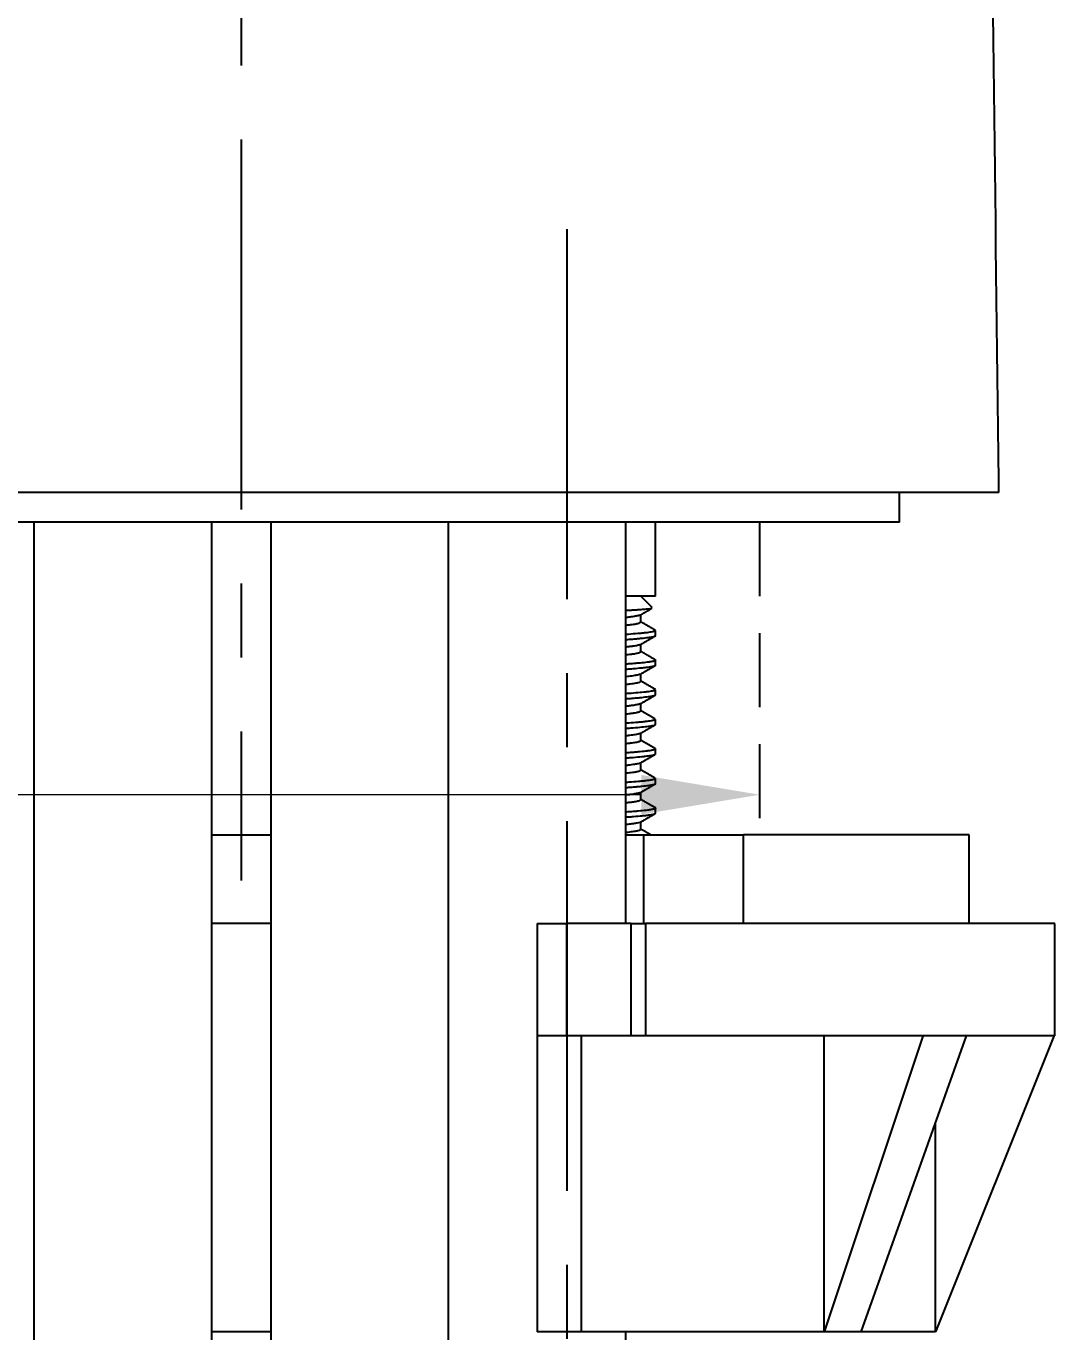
# Model space of a CAD drawing. Extents: x 0 to 790, y 0 to 579.
# Drawn here: x 203.06 to 237.84, y 229.59 to 273.71 of the extents above; entities that cross this region are included whole.
import ezdxf

# ---------------------------------------------------------------- set-up
doc = ezdxf.new("R2010")
doc.units = 0
doc.header["$LTSCALE"] = 10
doc.header["$MEASUREMENT"] = 0
doc.header["$PDMODE"] = 3
doc.header["$PDSIZE"] = -10
doc.linetypes.add('CENTER', pattern=[2, 1.25, -0.25, 0.25, -0.25])
doc.linetypes.add('HIDDEN', pattern=[0.375, 0.25, -0.125])
doc.layers.get('0').update_dxf_attribs({"linetype": 'CONTINUOUS'})
doc.layers.get('DEFPOINTS').update_dxf_attribs({"linetype": 'CONTINUOUS'})
doc.layers.add('1', color=7, linetype='CONTINUOUS')
doc.styles.add('Daelim Dimension', font='')
doc.styles.get('Daelim Dimension').set_extended_font_data('나눔고딕')
doc.dimstyles.new('DEFAULT', dxfattribs={"dimscale": 2, "dimtxt": 2, "dimasz": 2, "dimexe": 0, "dimexo": 2, "dimgap": 1, "dimtad": 1, "dimdec": 0, "dimzin": 9, "dimdsep": 46, "dimtxsty": 'Daelim Dimension', "dimcen": 0.5, "dimclrd": 5, "dimclre": 5, "dimclrt": 256, "dimadec": 1, "dimazin": 0, "dimtfac": 1, "dimtdec": 0, "dimtix": 1, "dimtmove": 0, "dimatfit": 3, "dimfxl": 1, "dimtolj": 1, "dimtzin": 1, "dimlwd": 9, "dimlwe": 9, "dimarcsym": 0})

# ---------------------------------------------------------------- blocks, each defined once
blk = doc.blocks.new('*D0')
at = {"color": 5, "lineweight": 9, "ltscale": 0.5, "transparency": 16777216}
for p, q in [((192.859, 247.741), (80.16, 247.741)), ((192.859, 247.617), (192.859, 247.741)), ((223.859, 247.741), (196.859, 247.741)), ((227.859, 247.672), (227.859, 247.741))]:
    blk.add_line(p, q, dxfattribs=at)
at = {"color": 5, "ltscale": 0.5, "transparency": 16777216}
for points in [[(196.859, 248.408), (196.859, 247.075), (192.859, 247.741)], [(223.859, 248.408), (223.859, 247.075), (227.859, 247.741)]]:
    blk.add_solid(points, dxfattribs=at)
at = {"layer": 'DEFPOINTS', "color": 0, "ltscale": 0.5, "transparency": 16777216}
for p in [(192.859, 251.617), (227.859, 251.672), (227.859, 247.741)]:
    blk.add_point(p, dxfattribs=at)
at = {"color": 7, "lineweight": -3, "ltscale": 0.5, "transparency": 16777216, "insert": (124.348, 256.379), "char_height": 10, "attachment_point": 5, "style": 'Daelim Dimension'}
blk.add_mtext('\\A1;설치구멍 %%C35', dxfattribs=at)

msp = doc.modelspace()

# ---------------------------------------------------------------- linework, layer by layer
at = {"color": 1, "linetype": 'CENTER'}
msp.add_line((221.338, 266.851), (221.338, 193.954), dxfattribs=at)
at = {"color": 7, "linetype": 'HIDDEN', "lineweight": -3}
msp.add_line((227.859, 256.954), (227.859, 246.39), dxfattribs=at)
at = {"color": 1, "linetype": 'CENTER'}
msp.add_open_spline([(210.338, 389.881), (210.338, 285.422), (210.338, 271.688), (210.338, 244.842)], degree=3, dxfattribs=at)
at = {"layer": '1', "color": 7, "linetype": 'Continuous', "lineweight": -3}
for p, q in [((232.588, 256.954), (232.588, 257.954)), ((232.588, 256.954), (188.088, 256.954)), ((203.338, 225.01), (203.338, 256.953)), ((209.338, 225.01), (209.338, 256.953)), ((211.337, 256.953), (211.337, 225.01)), ((217.337, 225.01), (217.337, 256.953)), ((223.337, 243.39), (223.337, 256.953)), ((224.338, 254.454), (224.338, 256.954)), ((224.338, 254.454), (223.337, 254.454)), ((224.225, 254.067), (223.838, 254.454)), ((223.838, 253.577), (223.838, 253.822)), ((224.234, 254.055), (224.233, 254.058)), ((224.338, 253.119), (224.338, 253.287)), ((223.838, 252.576), (223.838, 252.822)), ((224.338, 252.12), (224.338, 252.288)), ((223.838, 251.577), (223.838, 251.822)), ((224.338, 251.12), (224.338, 251.287)), ((223.838, 250.576), (223.838, 250.822)), ((224.338, 250.119), (224.338, 250.288)), ((223.838, 249.576), (223.838, 249.822)), ((224.338, 249.12), (224.338, 249.288)), ((223.838, 248.577), (223.838, 248.822)), ((224.338, 248.119), (224.338, 248.287)), ((223.838, 247.576), (223.838, 247.822)), ((224.338, 247.12), (224.338, 247.288)), ((223.838, 246.577), (223.838, 246.822)), ((209.338, 246.39), (210.438, 246.39)), ((210.438, 246.39), (211.337, 246.39)), ((223.337, 246.39), (223.938, 246.39)), ((223.938, 246.39), (227.315, 246.39)), ((223.938, 246.39), (223.938, 243.39)), ((234.938, 246.39), (227.315, 246.39)), ((227.315, 243.39), (227.315, 246.39)), ((234.938, 243.39), (234.938, 246.39)), ((210.438, 243.39), (209.338, 243.39)), ((211.337, 243.39), (210.438, 243.39)), ((220.338, 243.39), (221.338, 243.39)), ((220.338, 243.39), (220.338, 239.59)), ((223.5, 243.39), (221.338, 243.39)), ((221.338, 239.59), (221.338, 243.39)), ((223.5, 243.39), (223.997, 243.39)), ((223.5, 243.39), (223.5, 239.59)), ((237.838, 243.39), (223.997, 243.39)), ((223.997, 243.39), (223.997, 239.59)), ((237.838, 239.59), (237.838, 243.39)), ((220.338, 239.59), (220.338, 229.59)), ((221.338, 239.59), (220.338, 239.59)), ((223.5, 239.59), (221.338, 239.59)), ((221.826, 239.59), (221.826, 229.59)), ((223.997, 239.59), (223.5, 239.59)), ((233.368, 239.59), (223.997, 239.59)), ((230.035, 229.59), (230.035, 239.59)), ((233.369, 239.587), (230.035, 229.59)), ((231.285, 229.59), (234.851, 239.59)), ((234.851, 239.59), (233.388, 239.59)), ((237.798, 239.588), (233.804, 229.59)), ((237.797, 239.59), (234.851, 239.59)), ((237.799, 239.59), (237.797, 239.585)), ((237.838, 239.59), (237.799, 239.59)), ((233.804, 229.59), (233.804, 236.654)), ((210.338, 229.59), (209.338, 229.59)), ((211.337, 229.59), (210.338, 229.59)), ((221.826, 229.59), (220.338, 229.59)), ((230.035, 229.59), (221.826, 229.59)), ((223.337, 225.01), (223.337, 229.59)), ((231.285, 229.59), (230.035, 229.59)), ((233.804, 229.59), (231.285, 229.59))]:
    msp.add_line(p, q, dxfattribs=at)
msp.add_ellipse((210.627, 171.704), major_axis=(24.353, 67.843), ratio=0.178771, start_param=0.117636, end_param=0.118985, dxfattribs=at)
for points, degree in [([(235.939, 258.356), (235.72, 277.041), (235.502, 295.726), (235.284, 314.411)], 3), ([(235.943, 257.954), (235.94, 258.203), (235.938, 258.453)], 2), ([(223.814, 253.809), (224.01, 253.922), (224.206, 254.036)], 2), ([(224.334, 253.297), (224.086, 253.441), (223.838, 253.585)], 2), ([(223.82, 252.812), (224.078, 252.961), (224.335, 253.111)], 2), ([(224.33, 252.299), (224.084, 252.442), (223.838, 252.585)], 2), ([(223.816, 251.809), (224.073, 251.959), (224.33, 252.108)], 2), ([(224.335, 251.297), (224.086, 251.441), (223.838, 251.585)], 2), ([(223.819, 250.811), (224.076, 250.961), (224.334, 251.11)], 2), ([(224.329, 250.3), (224.083, 250.442), (223.838, 250.585)], 2), ([(223.818, 249.811), (224.075, 249.96), (224.332, 250.109)], 2), ([(224.335, 249.297), (224.086, 249.441), (223.838, 249.585)], 2), ([(223.817, 248.81), (224.075, 248.96), (224.332, 249.109)], 2), ([(224.33, 248.3), (224.083, 248.442), (223.838, 248.585)], 2), ([(223.82, 247.812), (224.077, 247.961), (224.334, 248.11)], 2), ([(224.335, 247.297), (224.086, 247.441), (223.838, 247.585)], 2), ([(223.815, 246.809), (224.072, 246.958), (224.33, 247.108)], 2), ([(224.175, 246.39), (224.006, 246.487), (223.838, 246.585)], 2)]:
    msp.add_open_spline(points, degree=degree, dxfattribs=at)
for points, knots in [([(210.338, 257.954), (209.915, 257.954), (209.073, 257.954), (208.238, 257.954), (206.991, 257.954), (206.166, 257.954), (204.53, 257.954), (203.719, 257.954), (202.714, 257.954), (202.413, 257.954), (202.113, 257.954), (201.913, 257.954), (201.814, 257.954), (201.316, 257.954), (200.531, 257.954), (199.384, 257.954), (198.64, 257.954), (197.537, 257.954), (196.822, 257.954), (195.778, 257.954), (195.435, 257.954), (194.929, 257.954), (194.761, 257.954), (194.511, 257.954), (194.429, 257.954), (194.263, 257.954), (194.181, 257.954), (193.447, 257.954), (192.826, 257.954), (191.646, 257.954), (191.086, 257.954), (190.028, 257.954), (189.529, 257.954), (188.944, 257.954), (188.829, 257.954), (188.659, 257.954), (188.603, 257.954), (188.492, 257.954), (188.218, 257.954), (187.959, 257.954), (187.366, 257.954), (187.009, 257.954), (186.37, 257.954), (186.088, 257.954), (185.723, 257.954), (185.61, 257.954), (185.456, 257.954), (185.408, 257.954), (185.315, 257.954), (185.271, 257.954), (185.064, 257.954), (184.94, 257.954), (184.816, 257.954), (184.753, 257.954), (184.732, 257.954), (184.732, 257.954)], [0, 0, 0, 0, 0.03125, 0.0625, 0.0625, 0.125, 0.125, 0.1875, 0.1875, 0.203125, 0.210938, 0.210938, 0.21875, 0.21875, 0.25, 0.28125, 0.3125, 0.3125, 0.375, 0.375, 0.40625, 0.40625, 0.421875, 0.421875, 0.429688, 0.429688, 0.4375, 0.4375, 0.5, 0.5, 0.5625, 0.5625, 0.625, 0.625, 0.640625, 0.640625, 0.648437, 0.648437, 0.65625, 0.6875, 0.6875, 0.75, 0.75, 0.8125, 0.8125, 0.84375, 0.84375, 0.859375, 0.859375, 0.875, 0.875, 0.9375, 0.9375, 0.96875, 1, 1, 1, 1]), ([(235.943, 257.954), (235.943, 257.954), (235.922, 257.954), (235.86, 257.954), (235.736, 257.954), (235.613, 257.954), (235.289, 257.954), (235.086, 257.954), (234.782, 257.954), (234.687, 257.954), (234.586, 257.954), (234.518, 257.954), (234.483, 257.954), (234.305, 257.954), (234.003, 257.954), (233.494, 257.954), (233.118, 257.954), (232.529, 257.954), (232.1, 257.954), (231.404, 257.954), (231.163, 257.954), (230.788, 257.954), (230.661, 257.954), (230.466, 257.954), (230.401, 257.954), (230.269, 257.954), (230.203, 257.954), (229.601, 257.954), (229.039, 257.954), (227.859, 257.954), (227.241, 257.954), (225.952, 257.954), (225.281, 257.954), (224.407, 257.954), (224.231, 257.954), (223.963, 257.954), (223.874, 257.954), (223.694, 257.954), (223.244, 257.954), (222.787, 257.954), (221.68, 257.954), (220.926, 257.954), (219.387, 257.954), (218.602, 257.954), (217.401, 257.954), (216.996, 257.954), (216.384, 257.954), (216.179, 257.954), (215.767, 257.954), (215.56, 257.954), (214.527, 257.954), (213.695, 257.954), (212.441, 257.954), (211.603, 257.954), (210.76, 257.954), (210.338, 257.954)], [0, 0, 0, 0, 0.031321, 0.062569, 0.062569, 0.125064, 0.125064, 0.18756, 0.18756, 0.203184, 0.210995, 0.210995, 0.218807, 0.218807, 0.250055, 0.281303, 0.312551, 0.312551, 0.375046, 0.375046, 0.406294, 0.406294, 0.421917, 0.421917, 0.429729, 0.429729, 0.437541, 0.437541, 0.500037, 0.500037, 0.562532, 0.562532, 0.625028, 0.625028, 0.640651, 0.640651, 0.648463, 0.648463, 0.656275, 0.687523, 0.687523, 0.750018, 0.750018, 0.812514, 0.812514, 0.843761, 0.843761, 0.859385, 0.859385, 0.875009, 0.875009, 0.937505, 0.937505, 0.968752, 1, 1, 1, 1]), ([(223.819, 253.811), (223.813, 253.808), (223.804, 253.805), (223.769, 253.793), (223.734, 253.785), (223.675, 253.774), (223.663, 253.772), (223.636, 253.768), (223.623, 253.766), (223.579, 253.759), (223.548, 253.755), (223.467, 253.744), (223.415, 253.737), (223.358, 253.731)], [0, 0, 0, 0, 0.126287, 0.126287, 0.448453, 0.448453, 0.528994, 0.528994, 0.609535, 0.609535, 0.770618, 0.770618, 1, 1, 1, 1]), ([(223.363, 253.976), (223.403, 253.978), (223.442, 253.98), (223.504, 253.983), (223.527, 253.984), (223.573, 253.986), (223.596, 253.988), (223.661, 253.992), (223.703, 253.994), (223.821, 254.002), (223.89, 254.007), (223.981, 254.014), (224.009, 254.017), (224.048, 254.02), (224.061, 254.021), (224.084, 254.024), (224.095, 254.025), (224.148, 254.031), (224.179, 254.036), (224.212, 254.043), (224.221, 254.045), (224.227, 254.048)], [0, 0, 0, 0, 0.080736, 0.080736, 0.131323, 0.131323, 0.18191, 0.18191, 0.283084, 0.283084, 0.485431, 0.485431, 0.586604, 0.586604, 0.637191, 0.637191, 0.687778, 0.687778, 0.890125, 0.890125, 1, 1, 1, 1]), ([(224.338, 253.288), (224.338, 253.28), (224.325, 253.271), (224.294, 253.26), (224.286, 253.258), (224.27, 253.253), (224.262, 253.251), (224.233, 253.244), (224.211, 253.24), (224.135, 253.227), (224.073, 253.218), (223.979, 253.208), (223.96, 253.206), (223.93, 253.202), (223.919, 253.201), (223.898, 253.199), (223.845, 253.194), (223.788, 253.189), (223.644, 253.177), (223.538, 253.169), (223.395, 253.158), (223.368, 253.156), (223.34, 253.154)], [0, 0, 0, 0, 0.188651, 0.188651, 0.23658, 0.23658, 0.28451, 0.28451, 0.380369, 0.380369, 0.572086, 0.572086, 0.620016, 0.620016, 0.64398, 0.64398, 0.667945, 0.763804, 0.763804, 0.955522, 0.955522, 1, 1, 1, 1]), ([(223.355, 253.475), (223.406, 253.481), (223.454, 253.486), (223.566, 253.5), (223.625, 253.508), (223.686, 253.519), (223.698, 253.522), (223.72, 253.526), (223.73, 253.528), (223.758, 253.535), (223.774, 253.54), (223.815, 253.553), (223.831, 253.562), (223.837, 253.573), (223.837, 253.575), (223.838, 253.576)], [0, 0, 0, 0, 0.166667, 0.166667, 0.427085, 0.427085, 0.492189, 0.492189, 0.557293, 0.557293, 0.687502, 0.687502, 0.947919, 0.947919, 1, 1, 1, 1]), ([(223.361, 252.987), (223.377, 252.988), (223.392, 252.99), (223.466, 252.995), (223.522, 252.999), (223.602, 253.006), (223.629, 253.008), (223.68, 253.012), (223.705, 253.015), (223.779, 253.021), (223.825, 253.026), (223.954, 253.039), (224.029, 253.048), (224.109, 253.059), (224.124, 253.061), (224.153, 253.065), (224.167, 253.067), (224.206, 253.073), (224.228, 253.077), (224.287, 253.09), (224.313, 253.098), (224.334, 253.11), (224.337, 253.114), (224.338, 253.119), (224.338, 253.119), (224.338, 253.119)], [0, 0, 0, 0, 0.025621, 0.025621, 0.12267, 0.12267, 0.171195, 0.171195, 0.219719, 0.219719, 0.316769, 0.316769, 0.510867, 0.510867, 0.559392, 0.559392, 0.607916, 0.607916, 0.704966, 0.704966, 0.899064, 0.899064, 0.996113, 0.996113, 1, 1, 1, 1]), ([(223.824, 252.814), (223.821, 252.812), (223.818, 252.811), (223.81, 252.807), (223.805, 252.805), (223.793, 252.801), (223.786, 252.799), (223.764, 252.793), (223.746, 252.788), (223.686, 252.776), (223.635, 252.767), (223.559, 252.756), (223.543, 252.754), (223.51, 252.75), (223.493, 252.747), (223.439, 252.741), (223.401, 252.736), (223.36, 252.731), (223.359, 252.731), (223.357, 252.731)], [0, 0, 0, 0, 0.057497, 0.057497, 0.135622, 0.135622, 0.213748, 0.213748, 0.369998, 0.369998, 0.682499, 0.682499, 0.760624, 0.760624, 0.838749, 0.838749, 0.995, 0.995, 1, 1, 1, 1]), ([(223.363, 252.476), (223.401, 252.48), (223.455, 252.486), (223.506, 252.492), (223.539, 252.497), (223.555, 252.499), (223.632, 252.509), (223.683, 252.518), (223.744, 252.531), (223.77, 252.538), (223.791, 252.545), (223.803, 252.55), (223.809, 252.552), (223.829, 252.562), (223.837, 252.569), (223.838, 252.576)], [0, 0, 0, 0, 0.125, 0.190651, 0.190651, 0.256302, 0.256302, 0.518906, 0.518906, 0.650208, 0.715859, 0.715859, 0.78151, 0.78151, 1, 1, 1, 1]), ([(223.339, 251.986), (223.363, 251.987), (223.387, 251.989), (223.47, 251.995), (223.526, 252), (223.687, 252.013), (223.783, 252.022), (223.912, 252.035), (223.953, 252.039), (224.01, 252.046), (224.028, 252.048), (224.063, 252.053), (224.08, 252.055), (224.159, 252.065), (224.21, 252.074), (224.268, 252.086), (224.284, 252.09), (224.304, 252.096), (224.31, 252.098), (224.32, 252.102), (224.324, 252.104), (224.334, 252.11), (224.337, 252.114), (224.338, 252.118)], [0, 0, 0, 0, 0.039352, 0.039352, 0.135802, 0.135802, 0.328703, 0.328703, 0.425153, 0.425153, 0.473378, 0.473378, 0.521603, 0.521603, 0.714504, 0.714504, 0.810954, 0.810954, 0.85918, 0.85918, 0.907405, 0.907405, 1, 1, 1, 1]), ([(224.323, 252.304), (224.324, 252.303), (224.326, 252.302), (224.33, 252.299), (224.333, 252.297), (224.336, 252.293), (224.337, 252.291), (224.338, 252.28), (224.326, 252.271), (224.276, 252.253), (224.238, 252.244), (224.175, 252.233), (224.161, 252.231), (224.133, 252.227), (224.118, 252.225), (224.071, 252.218), (224.037, 252.214), (223.926, 252.202), (223.841, 252.193), (223.72, 252.183), (223.695, 252.181), (223.644, 252.177), (223.618, 252.175), (223.538, 252.169), (223.482, 252.165), (223.404, 252.159), (223.384, 252.157), (223.363, 252.156)], [0, 0, 0, 0, 0.014585, 0.014585, 0.057988, 0.057988, 0.10139, 0.10139, 0.275001, 0.275001, 0.448612, 0.448612, 0.492015, 0.492015, 0.535417, 0.535417, 0.622223, 0.622223, 0.795834, 0.795834, 0.839236, 0.839236, 0.882639, 0.882639, 0.969445, 0.969445, 1, 1, 1, 1]), ([(223.332, 251.473), (223.351, 251.475), (223.369, 251.477), (223.406, 251.481), (223.425, 251.483), (223.517, 251.493), (223.581, 251.502), (223.661, 251.515), (223.686, 251.519), (223.718, 251.526), (223.729, 251.528), (223.748, 251.533), (223.757, 251.535), (223.798, 251.546), (223.819, 251.555), (223.835, 251.568), (223.837, 251.572), (223.838, 251.576)], [0, 0, 0, 0, 0.056403, 0.056403, 0.11992, 0.11992, 0.373986, 0.373986, 0.501019, 0.501019, 0.564536, 0.564536, 0.628052, 0.628052, 0.882119, 0.882119, 1, 1, 1, 1]), ([(223.821, 251.812), (223.808, 251.806), (223.788, 251.799), (223.744, 251.788), (223.724, 251.784), (223.691, 251.777), (223.679, 251.775), (223.654, 251.771), (223.641, 251.769), (223.572, 251.758), (223.507, 251.749), (223.404, 251.736), (223.374, 251.733), (223.343, 251.729)], [0, 0, 0, 0, 0.254998, 0.254998, 0.411248, 0.411248, 0.489373, 0.489373, 0.567498, 0.567498, 0.879999, 0.879999, 1, 1, 1, 1]), ([(224.338, 251.288), (224.337, 251.284), (224.334, 251.28), (224.326, 251.274), (224.322, 251.272), (224.313, 251.267), (224.308, 251.265), (224.276, 251.254), (224.239, 251.245), (224.164, 251.231), (224.136, 251.227), (224.089, 251.221), (224.065, 251.218), (224.038, 251.214), (224.02, 251.212), (224.011, 251.211), (223.927, 251.202), (223.842, 251.194), (223.651, 251.177), (223.545, 251.169), (223.399, 251.158), (223.37, 251.156), (223.34, 251.154)], [0, 0, 0, 0, 0.084105, 0.084105, 0.13233, 0.13233, 0.180556, 0.180556, 0.373457, 0.373457, 0.469908, 0.469908, 0.518133, 0.542245, 0.542245, 0.566358, 0.566358, 0.759259, 0.759259, 0.952161, 0.952161, 1, 1, 1, 1]), ([(223.352, 250.987), (223.373, 250.988), (223.394, 250.99), (223.473, 250.995), (223.529, 251), (223.635, 251.009), (223.686, 251.013), (223.759, 251.02), (223.783, 251.022), (223.829, 251.026), (223.851, 251.029), (223.959, 251.04), (224.034, 251.049), (224.128, 251.061), (224.157, 251.065), (224.195, 251.072), (224.207, 251.074), (224.23, 251.078), (224.24, 251.08), (224.289, 251.09), (224.315, 251.098), (224.334, 251.11), (224.337, 251.115), (224.338, 251.119), (224.338, 251.119), (224.338, 251.119)], [0, 0, 0, 0, 0.034722, 0.034722, 0.131173, 0.131173, 0.227623, 0.227623, 0.275849, 0.275849, 0.324074, 0.324074, 0.516975, 0.516975, 0.613426, 0.613426, 0.661651, 0.661651, 0.709877, 0.709877, 0.902778, 0.902778, 0.999229, 0.999229, 1, 1, 1, 1]), ([(223.823, 250.813), (223.822, 250.813), (223.821, 250.813), (223.817, 250.81), (223.812, 250.808), (223.801, 250.804), (223.795, 250.802), (223.761, 250.791), (223.723, 250.783), (223.651, 250.77), (223.624, 250.766), (223.58, 250.759), (223.564, 250.757), (223.532, 250.752), (223.515, 250.75), (223.455, 250.742), (223.408, 250.737), (223.359, 250.731)], [0, 0, 0, 0, 0.013886, 0.013886, 0.092801, 0.092801, 0.171715, 0.171715, 0.487372, 0.487372, 0.6452, 0.6452, 0.724115, 0.724115, 0.803029, 0.803029, 1, 1, 1, 1]), ([(224.338, 250.288), (224.338, 250.28), (224.326, 250.272), (224.29, 250.258), (224.274, 250.254), (224.251, 250.248), (224.246, 250.247), (224.236, 250.245), (224.231, 250.244), (224.214, 250.24), (224.202, 250.238), (224.14, 250.227), (224.078, 250.219), (223.968, 250.206), (223.928, 250.202), (223.864, 250.196), (223.842, 250.194), (223.796, 250.19), (223.773, 250.188), (223.652, 250.178), (223.547, 250.169), (223.406, 250.159), (223.38, 250.157), (223.353, 250.155)], [0, 0, 0, 0, 0.185183, 0.185183, 0.281634, 0.281634, 0.305746, 0.305746, 0.329859, 0.329859, 0.378084, 0.378084, 0.570986, 0.570986, 0.667437, 0.667437, 0.715663, 0.715663, 0.763888, 0.763888, 0.95679, 0.95679, 1, 1, 1, 1]), ([(223.365, 250.476), (223.421, 250.482), (223.473, 250.488), (223.537, 250.496), (223.553, 250.499), (223.584, 250.503), (223.599, 250.505), (223.642, 250.511), (223.668, 250.516), (223.737, 250.529), (223.772, 250.538), (223.809, 250.552), (223.818, 250.556), (223.832, 250.565), (223.836, 250.57), (223.837, 250.575), (223.838, 250.576), (223.838, 250.577)], [0, 0, 0, 0, 0.186975, 0.186975, 0.252627, 0.252627, 0.318278, 0.318278, 0.449581, 0.449581, 0.712187, 0.712187, 0.843491, 0.843491, 0.974794, 0.974794, 1, 1, 1, 1]), ([(223.823, 249.813), (223.819, 249.811), (223.815, 249.809), (223.8, 249.803), (223.787, 249.799), (223.764, 249.793), (223.755, 249.791), (223.737, 249.786), (223.727, 249.784), (223.674, 249.774), (223.621, 249.765), (223.528, 249.752), (223.477, 249.745), (223.421, 249.738), (223.383, 249.734), (223.363, 249.732), (223.343, 249.73)], [0, 0, 0, 0, 0.074258, 0.074258, 0.228961, 0.228961, 0.306312, 0.306312, 0.383664, 0.383664, 0.69307, 0.69307, 0.847772, 0.925124, 0.925124, 1, 1, 1, 1]), ([(223.351, 249.987), (223.374, 249.988), (223.396, 249.99), (223.447, 249.994), (223.475, 249.996), (223.531, 250), (223.559, 250.002), (223.693, 250.013), (223.886, 250.031), (224.035, 250.049), (224.162, 250.066), (224.213, 250.074), (224.289, 250.09), (224.315, 250.098), (224.331, 250.109), (224.334, 250.111), (224.337, 250.115), (224.337, 250.116), (224.338, 250.118)], [0, 0, 0, 0, 0.036491, 0.036491, 0.085016, 0.085016, 0.133541, 0.133541, 0.327641, 0.521741, 0.521741, 0.715841, 0.715841, 0.909941, 0.909941, 0.958466, 0.958466, 1, 1, 1, 1]), ([(223.35, 249.475), (223.361, 249.476), (223.373, 249.477), (223.404, 249.481), (223.423, 249.483), (223.46, 249.487), (223.478, 249.489), (223.53, 249.495), (223.562, 249.5), (223.65, 249.512), (223.699, 249.521), (223.747, 249.532), (223.756, 249.535), (223.772, 249.539), (223.78, 249.541), (223.8, 249.548), (223.811, 249.553), (223.831, 249.564), (223.837, 249.57), (223.838, 249.577)], [0, 0, 0, 0, 0.03719, 0.03719, 0.101756, 0.101756, 0.166322, 0.166322, 0.295454, 0.295454, 0.553717, 0.553717, 0.618283, 0.618283, 0.682849, 0.682849, 0.811981, 0.811981, 1, 1, 1, 1]), ([(223.341, 248.986), (223.369, 248.988), (223.396, 248.99), (223.48, 248.996), (223.536, 249), (223.695, 249.013), (223.791, 249.022), (223.899, 249.034), (223.92, 249.036), (223.96, 249.04), (223.979, 249.042), (224.035, 249.049), (224.069, 249.053), (224.163, 249.066), (224.214, 249.074), (224.262, 249.084), (224.27, 249.086), (224.286, 249.091), (224.294, 249.093), (224.313, 249.099), (224.331, 249.107), (224.338, 249.115), (224.338, 249.119)], [0, 0, 0, 0, 0.043712, 0.043712, 0.139571, 0.139571, 0.331289, 0.331289, 0.379219, 0.379219, 0.427149, 0.427149, 0.523008, 0.523008, 0.714726, 0.714726, 0.762656, 0.762656, 0.810585, 0.810585, 0.906445, 1, 1, 1, 1]), ([(224.338, 249.288), (224.337, 249.286), (224.337, 249.284), (224.335, 249.281), (224.333, 249.279), (224.331, 249.278), (224.324, 249.272), (224.315, 249.268), (224.278, 249.254), (224.241, 249.245), (224.167, 249.232), (224.139, 249.228), (224.092, 249.221), (224.076, 249.219), (224.042, 249.215), (224.024, 249.213), (223.932, 249.202), (223.848, 249.194), (223.705, 249.182), (223.654, 249.178), (223.575, 249.172), (223.547, 249.17), (223.492, 249.165), (223.463, 249.163), (223.408, 249.159), (223.381, 249.157), (223.353, 249.155)], [0, 0, 0, 0, 0.032995, 0.057257, 0.057257, 0.081519, 0.081519, 0.178569, 0.178569, 0.372669, 0.372669, 0.469719, 0.469719, 0.518244, 0.518244, 0.566769, 0.566769, 0.760869, 0.760869, 0.857919, 0.857919, 0.906444, 0.906444, 0.954969, 0.954969, 1, 1, 1, 1]), ([(223.359, 248.476), (223.398, 248.48), (223.434, 248.484), (223.539, 248.496), (223.601, 248.505), (223.666, 248.516), (223.678, 248.518), (223.701, 248.522), (223.712, 248.525), (223.743, 248.531), (223.761, 248.536), (223.806, 248.549), (223.825, 248.558), (223.835, 248.569), (223.837, 248.572), (223.837, 248.575), (223.837, 248.575), (223.838, 248.576)], [0, 0, 0, 0, 0.12605, 0.12605, 0.388655, 0.388655, 0.454306, 0.454306, 0.519957, 0.519957, 0.65126, 0.65126, 0.913865, 0.913865, 0.979516, 0.979516, 1, 1, 1, 1]), ([(223.823, 248.813), (223.809, 248.805), (223.785, 248.798), (223.734, 248.786), (223.714, 248.782), (223.679, 248.775), (223.667, 248.773), (223.641, 248.769), (223.628, 248.766), (223.556, 248.755), (223.474, 248.745), (223.378, 248.733), (223.36, 248.731)], [0, 0, 0, 0, 0.295457, 0.295457, 0.453285, 0.453285, 0.532199, 0.532199, 0.611113, 0.611113, 0.926769, 1, 1, 1, 1]), ([(224.338, 248.288), (224.337, 248.28), (224.326, 248.272), (224.298, 248.261), (224.291, 248.259), (224.275, 248.254), (224.267, 248.252), (224.239, 248.245), (224.217, 248.241), (224.143, 248.228), (224.082, 248.219), (223.991, 248.209), (223.971, 248.207), (223.932, 248.203), (223.911, 248.201), (223.847, 248.194), (223.802, 248.19), (223.659, 248.178), (223.554, 248.17), (223.41, 248.159), (223.381, 248.157), (223.348, 248.155), (223.346, 248.154), (223.343, 248.154)], [0, 0, 0, 0, 0.175928, 0.175928, 0.224153, 0.224153, 0.272378, 0.272378, 0.368829, 0.368829, 0.561729, 0.561729, 0.609955, 0.609955, 0.65818, 0.65818, 0.75463, 0.75463, 0.947531, 0.947531, 0.995756, 0.995756, 1, 1, 1, 1]), ([(223.364, 247.988), (223.385, 247.989), (223.405, 247.99), (223.482, 247.996), (223.538, 248), (223.618, 248.007), (223.644, 248.009), (223.682, 248.013), (223.695, 248.014), (223.72, 248.016), (223.781, 248.022), (223.838, 248.027), (223.965, 248.041), (224.039, 248.049), (224.118, 248.06), (224.133, 248.062), (224.161, 248.066), (224.175, 248.068), (224.213, 248.075), (224.235, 248.079), (224.291, 248.091), (224.316, 248.099), (224.334, 248.111), (224.337, 248.114), (224.338, 248.118)], [0, 0, 0, 0, 0.033594, 0.033594, 0.13125, 0.13125, 0.180078, 0.180078, 0.204492, 0.204492, 0.228906, 0.326562, 0.326562, 0.521875, 0.521875, 0.570703, 0.570703, 0.619531, 0.619531, 0.717187, 0.717187, 0.9125, 0.9125, 1, 1, 1, 1]), ([(223.824, 247.814), (223.815, 247.809), (223.801, 247.803), (223.774, 247.796), (223.766, 247.793), (223.749, 247.789), (223.74, 247.787), (223.71, 247.781), (223.688, 247.777), (223.612, 247.764), (223.552, 247.755), (223.464, 247.744), (223.445, 247.741), (223.408, 247.737), (223.388, 247.735), (223.363, 247.732), (223.357, 247.731), (223.352, 247.73)], [0, 0, 0, 0, 0.205444, 0.205444, 0.282796, 0.282796, 0.360147, 0.360147, 0.51485, 0.51485, 0.824257, 0.824257, 0.901608, 0.901608, 0.97896, 0.97896, 1, 1, 1, 1]), ([(223.359, 247.476), (223.387, 247.479), (223.433, 247.484), (223.476, 247.489), (223.511, 247.493), (223.528, 247.495), (223.608, 247.506), (223.662, 247.514), (223.727, 247.528), (223.756, 247.534), (223.779, 247.541), (223.793, 247.546), (223.799, 247.548), (223.827, 247.559), (223.838, 247.568), (223.838, 247.577)], [0, 0, 0, 0, 0.090624, 0.155728, 0.155728, 0.220832, 0.220832, 0.481247, 0.481247, 0.611455, 0.676558, 0.676558, 0.741662, 0.741662, 1, 1, 1, 1]), ([(223.342, 246.986), (223.371, 246.988), (223.4, 246.99), (223.487, 246.996), (223.542, 247.001), (223.701, 247.014), (223.797, 247.023), (223.924, 247.036), (223.964, 247.041), (224.02, 247.047), (224.038, 247.049), (224.073, 247.054), (224.089, 247.056), (224.167, 247.067), (224.217, 247.075), (224.273, 247.087), (224.289, 247.091), (224.308, 247.097), (224.313, 247.099), (224.322, 247.103), (224.326, 247.105), (224.335, 247.111), (224.337, 247.115), (224.338, 247.118)], [0, 0, 0, 0, 0.047068, 0.047068, 0.143518, 0.143518, 0.336419, 0.336419, 0.43287, 0.43287, 0.481095, 0.481095, 0.52932, 0.52932, 0.722221, 0.722221, 0.818672, 0.818672, 0.866897, 0.866897, 0.915122, 0.915122, 1, 1, 1, 1]), ([(224.328, 247.301), (224.333, 247.297), (224.337, 247.294), (224.338, 247.288), (224.337, 247.286), (224.335, 247.281), (224.333, 247.279), (224.325, 247.273), (224.316, 247.268), (224.28, 247.255), (224.244, 247.246), (224.182, 247.235), (224.169, 247.232), (224.141, 247.228), (224.127, 247.226), (224.08, 247.219), (224.047, 247.215), (223.938, 247.203), (223.854, 247.195), (223.734, 247.184), (223.709, 247.182), (223.659, 247.178), (223.581, 247.172), (223.499, 247.166), (223.413, 247.159), (223.384, 247.157), (223.355, 247.155)], [0, 0, 0, 0, 0.073447, 0.073447, 0.117585, 0.117585, 0.161723, 0.161723, 0.25, 0.25, 0.426554, 0.426554, 0.470692, 0.470692, 0.514831, 0.514831, 0.603107, 0.603107, 0.779661, 0.779661, 0.823799, 0.823799, 0.867938, 0.956215, 0.956215, 1, 1, 1, 1]), ([(223.82, 246.812), (223.816, 246.81), (223.811, 246.807), (223.783, 246.797), (223.75, 246.789), (223.695, 246.778), (223.683, 246.776), (223.659, 246.772), (223.646, 246.769), (223.605, 246.763), (223.575, 246.758), (223.487, 246.746), (223.424, 246.738), (223.353, 246.731)], [0, 0, 0, 0, 0.084185, 0.084185, 0.403063, 0.403063, 0.482782, 0.482782, 0.562501, 0.562501, 0.72194, 0.72194, 1, 1, 1, 1]), ([(223.337, 246.474), (223.342, 246.474), (223.347, 246.475), (223.373, 246.477), (223.392, 246.479), (223.488, 246.49), (223.554, 246.498), (223.639, 246.511), (223.665, 246.515), (223.7, 246.522), (223.711, 246.524), (223.732, 246.529), (223.741, 246.531), (223.786, 246.542), (223.811, 246.551), (223.832, 246.565), (223.836, 246.569), (223.837, 246.575), (223.838, 246.576), (223.838, 246.577)], [0, 0, 0, 0, 0.015752, 0.015752, 0.079268, 0.079268, 0.333333, 0.333333, 0.460365, 0.460365, 0.523881, 0.523881, 0.587397, 0.587397, 0.841462, 0.841462, 0.968494, 0.968494, 1, 1, 1, 1])]:
    msp.add_open_spline(points, degree=3, knots=knots, dxfattribs=at)

# ---------------------------------------------------------------- dimensions: what is measured, and where the dimension line sits
at = {"color": 7, "lineweight": -3, "ltscale": 0.5}
dim = msp.add_linear_dim(base=(227.859, 247.741), p1=(192.859, 251.617), p2=(227.859, 251.672), text='설치구멍 %%C<>', dimstyle='DEFAULT', override={"dimtxt": 5, "dimclrd": 5, "dimclre": 5, "dimclrt": 7}, dxfattribs=at)
dim.commit()
dim.dimension.update_dxf_attribs({"geometry": '*D0', "text_midpoint": (124.348, 247.741), "dimtype": 128})

doc.saveas('drawing.dxf')
